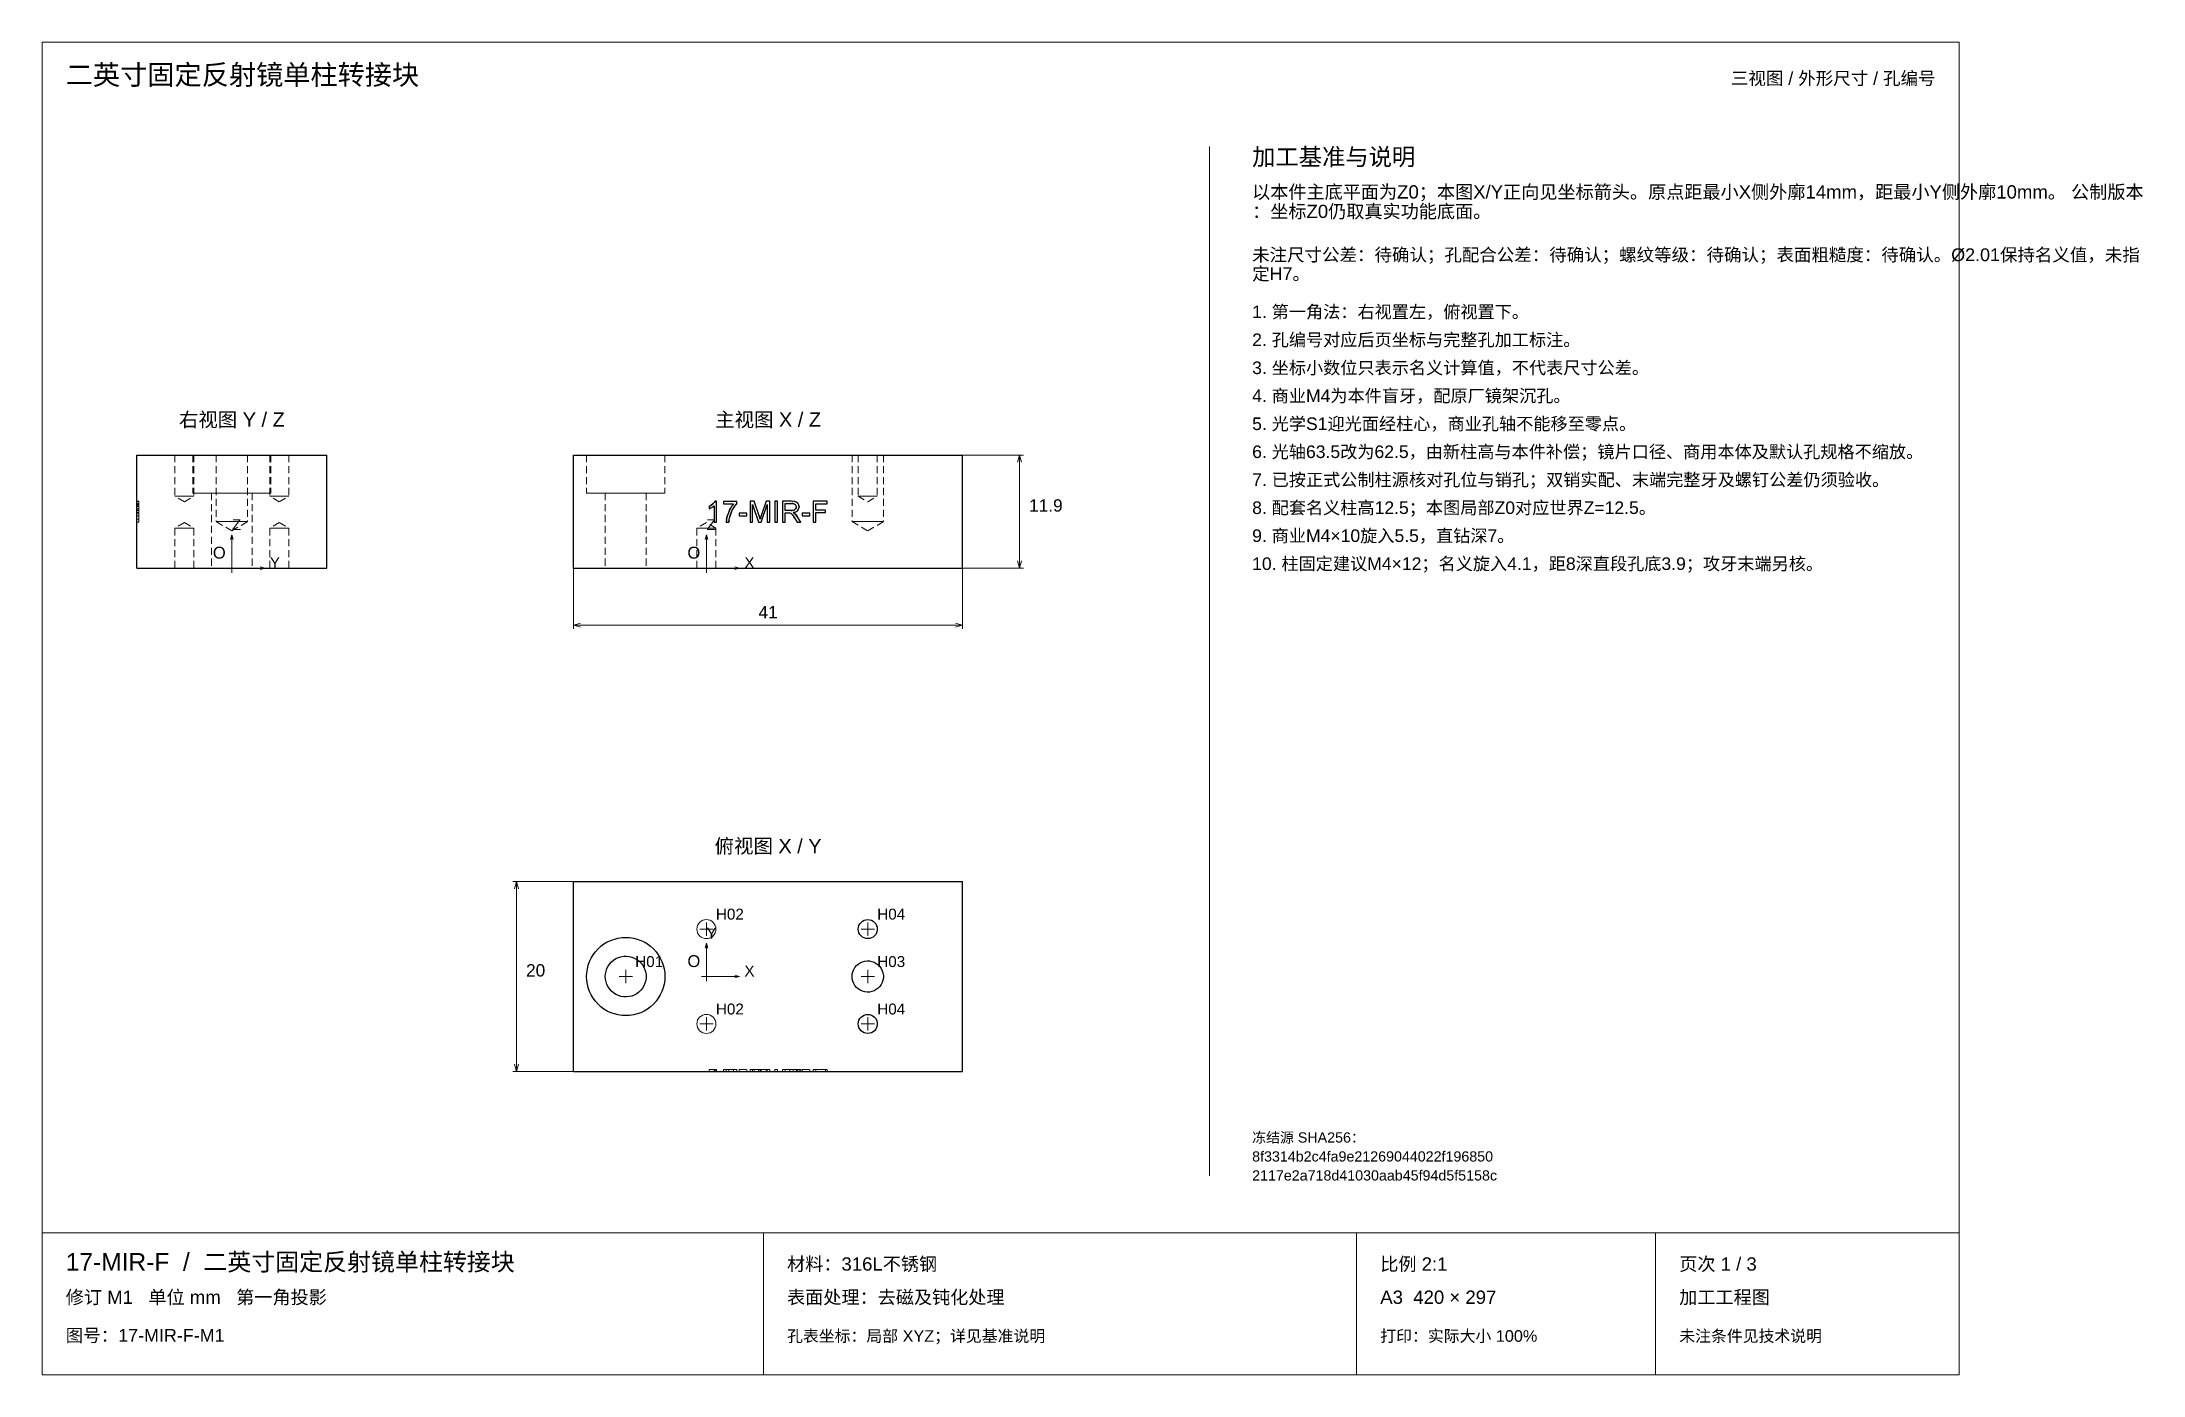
# Paper-space layout '01_三视图' of a CAD drawing. Header units: millimetres. Extents: x 8 to 451, y 8 to 289.
import ezdxf
from ezdxf.enums import TextEntityAlignment as Align

# ---------------------------------------------------------------- set-up
doc = ezdxf.new("R2010")
doc.units = ezdxf.units.MM
doc.linetypes.add('WP_HIDDEN', pattern=[2.3, 1.5, -0.8])
for name, color, linetype, lineweight in [('ANNOTATIONS', 7, 'CONTINUOUS', 18), ('HIDDEN', 7, 'WP_HIDDEN', 13), ('VISIBLE', 7, 'CONTINUOUS', 25)]:
    doc.layers.add(name, color=color, linetype=linetype, lineweight=lineweight)
doc.styles.add('CJK', font='Arial Unicode.ttf')

psp = doc.layouts.new('01_三视图')

# ---------------------------------------------------------------- linework, layer by layer
at = {"layer": 'ANNOTATIONS'}
for p, q in [((412, 289), (8, 289)), ((8, 289), (8, 8)), ((412, 8), (412, 289)), ((254, 50), (254, 267)), ((202, 201.9), (214.8, 201.9)), ((214, 201.9), (213.58, 200.4)), ((214, 178.1), (214, 201.9)), ((214, 201.9), (214.42, 200.4)), ((48, 185.1), (47.72, 184.1)), ((48, 178.1), (48, 185.1)), ((48, 185.1), (48.28, 184.1)), ((148, 185.1), (147.72, 184.1)), ((148, 178.1), (148, 185.1)), ((148, 185.1), (148.28, 184.1)), ((47, 178.1), (49, 178.1)), ((48, 177.1), (48, 179.1)), ((48, 178.1), (55, 178.1)), ((55, 178.1), (54, 178.38)), ((55, 178.1), (54, 177.82)), ((120, 178.1), (120, 165.3)), ((147, 178.1), (149, 178.1)), ((148, 177.1), (148, 179.1)), ((148, 178.1), (155, 178.1)), ((155, 178.1), (154, 178.38)), ((155, 178.1), (154, 177.82)), ((202, 178.1), (202, 165.3)), ((202, 178.1), (214.8, 178.1)), ((214, 178.1), (213.58, 179.6)), ((214, 178.1), (214.42, 179.6)), ((120, 166.1), (121.5, 166.52)), ((120, 166.1), (202, 166.1)), ((120, 166.1), (121.5, 165.68)), ((202, 166.1), (200.5, 166.52)), ((202, 166.1), (200.5, 165.68)), ((120, 112), (107.2, 112)), ((108, 112), (107.58, 110.5)), ((108, 72), (108, 112)), ((108, 112), (108.42, 110.5)), ((146.6, 102), (149.4, 102)), ((148, 100.6), (148, 103.4)), ((180.6, 102), (183.4, 102)), ((182, 100.6), (182, 103.4)), ((148, 99), (147.72, 98)), ((148, 92), (148, 99)), ((148, 99), (148.28, 98)), ((131, 90.6), (131, 93.4)), ((148, 91), (148, 93)), ((182, 90.6), (182, 93.4)), ((129.6, 92), (132.4, 92)), ((147, 92), (149, 92)), ((148, 92), (155, 92)), ((155, 92), (154, 92.28)), ((155, 92), (154, 91.72)), ((180.6, 92), (183.4, 92)), ((146.6, 82), (149.4, 82)), ((148, 80.6), (148, 83.4)), ((180.6, 82), (183.4, 82)), ((182, 80.6), (182, 83.4)), ((120, 72), (107.2, 72)), ((108, 72), (107.58, 73.5)), ((108, 72), (108.42, 73.5)), ((8, 38), (412, 38)), ((160, 8), (160, 38)), ((285, 8), (285, 38)), ((348, 8), (348, 38)), ((8, 8), (412, 8))]:
    psp.add_line(p, q, dxfattribs=at)
at = {"layer": 'HIDDEN'}
for points in [[(40.01, 201.9), (39.96, 201.9), (39.81, 201.9), (39.57, 201.9), (39.25, 201.9), (38.87, 201.9), (38.45, 201.9), (38, 201.9), (37.55, 201.9), (37.13, 201.9), (36.75, 201.9), (36.43, 201.9), (36.19, 201.9), (36.04, 201.9), (35.99, 201.9)], [(35.99, 201.9), (36, 201.9), (36.04, 201.9), (36.1, 201.9), (36.19, 201.9), (36.3, 201.9), (36.43, 201.9), (36.58, 201.9), (36.75, 201.9), (36.93, 201.9), (37.13, 201.9), (37.34, 201.9), (37.55, 201.9), (37.77, 201.9), (38, 201.9)], [(35.99, 201.9), (35.99, 193.26)], [(38, 201.9), (38.23, 201.9), (38.45, 201.9), (38.66, 201.9), (38.87, 201.9), (39.07, 201.9), (39.25, 201.9), (39.42, 201.9), (39.57, 201.9), (39.7, 201.9), (39.81, 201.9), (39.9, 201.9), (39.96, 201.9), (40, 201.9), (40.01, 201.9)], [(56.25, 201.9), (56.04, 201.9), (55.43, 201.9), (54.45, 201.9), (53.14, 201.9), (51.58, 201.9), (49.84, 201.9), (48, 201.9), (46.16, 201.9), (44.42, 201.9), (42.86, 201.9), (41.55, 201.9), (40.57, 201.9), (39.96, 201.9), (39.75, 201.9)], [(39.75, 201.9), (39.8, 201.9), (39.96, 201.9), (40.21, 201.9), (40.57, 201.9), (41.01, 201.9), (41.55, 201.9), (42.17, 201.9), (42.86, 201.9), (43.61, 201.9), (44.42, 201.9), (45.28, 201.9), (46.16, 201.9), (47.08, 201.9), (48, 201.9)], [(39.75, 201.9), (39.75, 193.9)], [(40.01, 201.9), (40.01, 193.26)], [(51.3, 201.9), (51.22, 201.9), (50.97, 201.9), (50.58, 201.9), (50.06, 201.9), (49.43, 201.9), (48.73, 201.9), (48, 201.9), (47.27, 201.9), (46.57, 201.9), (45.94, 201.9), (45.42, 201.9), (45.03, 201.9), (44.78, 201.9), (44.7, 201.9)], [(44.7, 201.9), (44.72, 201.9), (44.78, 201.9), (44.89, 201.9), (45.03, 201.9), (45.21, 201.9), (45.42, 201.9), (45.67, 201.9), (45.94, 201.9), (46.24, 201.9), (46.57, 201.9), (46.91, 201.9), (47.27, 201.9), (47.63, 201.9), (48, 201.9)], [(44.7, 201.9), (44.7, 187.9)], [(48, 201.9), (48.92, 201.9), (49.84, 201.9), (50.72, 201.9), (51.58, 201.9), (52.39, 201.9), (53.14, 201.9), (53.83, 201.9), (54.45, 201.9), (54.99, 201.9), (55.43, 201.9), (55.79, 201.9), (56.04, 201.9), (56.2, 201.9), (56.25, 201.9)], [(48, 201.9), (48.37, 201.9), (48.73, 201.9), (49.09, 201.9), (49.43, 201.9), (49.76, 201.9), (50.06, 201.9), (50.33, 201.9), (50.58, 201.9), (50.79, 201.9), (50.97, 201.9), (51.11, 201.9), (51.22, 201.9), (51.28, 201.9), (51.3, 201.9)], [(51.3, 201.9), (51.3, 187.9)], [(60.01, 201.9), (59.96, 201.9), (59.81, 201.9), (59.57, 201.9), (59.25, 201.9), (58.87, 201.9), (58.45, 201.9), (58, 201.9), (57.55, 201.9), (57.13, 201.9), (56.75, 201.9), (56.43, 201.9), (56.19, 201.9), (56.04, 201.9), (55.99, 201.9)], [(55.99, 201.9), (56, 201.9), (56.04, 201.9), (56.1, 201.9), (56.19, 201.9), (56.3, 201.9), (56.43, 201.9), (56.58, 201.9), (56.75, 201.9), (56.93, 201.9), (57.13, 201.9), (57.34, 201.9), (57.55, 201.9), (57.77, 201.9), (58, 201.9)], [(55.99, 201.9), (55.99, 193.26)], [(56.25, 201.9), (56.25, 193.9)], [(58, 201.9), (58.23, 201.9), (58.45, 201.9), (58.66, 201.9), (58.87, 201.9), (59.07, 201.9), (59.25, 201.9), (59.42, 201.9), (59.57, 201.9), (59.7, 201.9), (59.81, 201.9), (59.9, 201.9), (59.96, 201.9), (60, 201.9), (60.01, 201.9)], [(60.01, 201.9), (60.01, 193.26)], [(122.75, 201.9), (122.96, 201.9), (123.57, 201.9), (124.55, 201.9), (125.86, 201.9), (127.42, 201.9), (129.16, 201.9), (131, 201.9), (132.84, 201.9), (134.58, 201.9), (136.14, 201.9), (137.45, 201.9), (138.43, 201.9), (139.04, 201.9), (139.25, 201.9)], [(122.75, 201.9), (122.75, 193.9)], [(139.25, 201.9), (139.25, 193.9)], [(178.7, 201.9), (178.78, 201.9), (179.03, 201.9), (179.42, 201.9), (179.94, 201.9), (180.57, 201.9), (181.27, 201.9), (182, 201.9), (182.73, 201.9), (183.43, 201.9), (184.06, 201.9), (184.58, 201.9), (184.97, 201.9), (185.22, 201.9), (185.3, 201.9)], [(178.7, 201.9), (178.7, 187.9)], [(179.99, 201.9), (180.04, 201.9), (180.19, 201.9), (180.43, 201.9), (180.75, 201.9), (181.13, 201.9), (181.55, 201.9), (182, 201.9), (182.45, 201.9), (182.87, 201.9), (183.25, 201.9), (183.57, 201.9), (183.81, 201.9), (183.96, 201.9), (184.01, 201.9)], [(179.99, 201.9), (179.99, 193.26)], [(184.01, 201.9), (184.01, 193.26)], [(185.3, 201.9), (185.3, 187.9)], [(28, 187.8), (28, 192.2)], [(28, 192.2), (28, 191.61)], [(28, 192.2), (28.4, 192.2)], [(28, 192.18), (28, 187.8)], [(28, 192.18), (28, 189.13)], [(28, 189.08), (28, 192.18)], [(28, 192.06), (28, 192.15), (28, 192.18)], [(28, 191.66), (28, 192.18)], [(28, 192.18), (28.4, 192.18)], [(28, 192.13), (28, 191.61)], [(28, 191.71), (28, 192.13)], [(28, 192.13), (28.4, 192.13)], [(28, 191.65), (28, 191.78), (28, 191.9), (28, 191.99), (28, 192.06)], [(28, 190.52), (28, 190.86), (28, 191.17), (28, 191.45), (28, 191.71)], [(28, 191.71), (28.4, 191.71)], [(28, 190.25), (28, 191.7)], [(28, 191.7), (28.4, 191.7)], [(28, 191.7), (28, 191.69), (28, 191.65), (28, 191.59), (28, 191.5)], [(28, 190.31), (28, 191.66)], [(28, 191.66), (28.4, 191.66)], [(28, 190.99), (28, 191.33), (28, 191.65)], [(28, 191.61), (28, 191.35), (28, 191.08), (28, 190.78), (28, 190.46)], [(28, 191.61), (28, 191.33), (28, 191.1)], [(28, 191.61), (28.4, 191.61)], [(28, 187.8), (28, 191.53)], [(28, 191.53), (28.4, 191.53)], [(28, 191.5), (28, 191.27), (28, 190.99)], [(28, 187.8), (28, 191.47)], [(28, 191.47), (28.4, 191.47)], [(28, 191.23), (28, 187.8)], [(28, 190.86), (28, 191.23)], [(28, 191.23), (28.4, 191.23)], [(28, 191.1), (28, 190.58)], [(28, 191.1), (28.4, 191.1)], [(28, 190.2), (28, 190.56), (28, 190.99)], [(28, 190.99), (28, 190.59)], [(28, 190.58), (28, 190.7), (28, 190.86)], [(28, 190.59), (28, 190.44), (28, 190.33)], [(28, 190.58), (28.4, 190.58)], [(28, 189), (28, 189.78), (28, 190.52)], [(28, 190.46), (28, 189.77), (28, 189.05)], [(28.4, 191.61), (28.4, 192.2)], [(28.4, 192.2), (28.4, 187.8)], [(28.4, 192.18), (28.4, 189.08)], [(28.4, 189.13), (28.4, 192.18)], [(28.4, 192.18), (28.4, 187.8)], [(28.4, 192.18), (28.4, 192.15), (28.4, 192.06)], [(28.4, 192.18), (28.4, 191.66)], [(28.4, 192.13), (28.4, 191.71)], [(28.4, 191.61), (28.4, 192.13)], [(28.4, 192.06), (28.4, 191.99), (28.4, 191.9), (28.4, 191.79), (28.4, 191.65)], [(28.4, 191.71), (28.4, 191.47), (28.4, 191.19), (28.4, 190.87), (28.4, 190.52)], [(28.4, 191.7), (28.4, 190.25)], [(28.4, 191.5), (28.4, 191.59), (28.4, 191.65), (28.4, 191.69), (28.4, 191.7)], [(28.4, 191.66), (28.4, 190.31)], [(28.4, 191.65), (28.4, 191.33), (28.4, 190.99)], [(28.4, 190.46), (28.4, 190.79), (28.4, 191.09), (28.4, 191.36), (28.4, 191.61)], [(28.4, 191.1), (28.4, 191.33), (28.4, 191.61)], [(28.4, 187.8), (28.4, 191.53)], [(28.4, 190.99), (28.4, 191.27), (28.4, 191.5)], [(28.4, 187.8), (28.4, 191.47)], [(28.4, 187.8), (28.4, 191.23)], [(28.4, 191.23), (28.4, 190.86)], [(28.4, 190.58), (28.4, 191.1)], [(28.4, 190.99), (28.4, 190.56), (28.4, 190.2)], [(28.4, 190.59), (28.4, 190.99)], [(28.4, 190.86), (28.4, 190.7), (28.4, 190.58)], [(28.4, 190.33), (28.4, 190.44), (28.4, 190.59)], [(28.4, 190.52), (28.4, 189.77), (28.4, 189)], [(28.4, 189.05), (28.4, 189.77), (28.4, 190.46)], [(40.01, 193.26), (39.96, 193.26), (39.81, 193.26), (39.57, 193.26), (39.25, 193.26), (38.87, 193.26), (38.45, 193.26), (38, 193.26), (37.55, 193.26), (37.13, 193.26), (36.75, 193.26), (36.43, 193.26), (36.19, 193.26), (36.04, 193.26), (35.99, 193.26)], [(35.99, 193.26), (36, 193.26), (36.04, 193.26), (36.1, 193.26), (36.19, 193.26), (36.3, 193.26), (36.43, 193.26), (36.58, 193.26), (36.75, 193.26), (36.93, 193.26), (37.13, 193.26), (37.34, 193.26), (37.55, 193.26), (37.77, 193.26), (38, 193.26)], [(38, 192.05), (35.99, 193.26)], [(38, 193.26), (38.23, 193.26), (38.45, 193.26), (38.66, 193.26), (38.87, 193.26), (39.07, 193.26), (39.25, 193.26), (39.42, 193.26), (39.57, 193.26), (39.7, 193.26), (39.81, 193.26), (39.9, 193.26), (39.96, 193.26), (40, 193.26), (40.01, 193.26)], [(38, 192.05), (40.01, 193.26)], [(56.25, 193.9), (56.04, 193.9), (55.43, 193.9), (54.45, 193.9), (53.14, 193.9), (51.58, 193.9), (49.84, 193.9), (48, 193.9), (46.16, 193.9), (44.42, 193.9), (42.86, 193.9), (41.55, 193.9), (40.57, 193.9), (39.96, 193.9), (39.75, 193.9)], [(39.75, 193.9), (39.8, 193.9), (39.96, 193.9), (40.21, 193.9), (40.57, 193.9), (41.01, 193.9), (41.55, 193.9), (42.17, 193.9), (42.86, 193.9), (43.61, 193.9), (44.42, 193.9), (45.28, 193.9), (46.16, 193.9), (47.08, 193.9), (48, 193.9)], [(52.3, 193.9), (52.19, 193.9), (51.87, 193.9), (51.36, 193.9), (50.68, 193.9), (49.87, 193.9), (48.96, 193.9), (48, 193.9), (47.04, 193.9), (46.13, 193.9), (45.32, 193.9), (44.64, 193.9), (44.13, 193.9), (43.81, 193.9), (43.7, 193.9)], [(43.7, 193.9), (43.73, 193.9), (43.81, 193.9), (43.94, 193.9), (44.13, 193.9), (44.36, 193.9), (44.64, 193.9), (44.96, 193.9), (45.32, 193.9), (45.71, 193.9), (46.13, 193.9), (46.58, 193.9), (47.04, 193.9), (47.52, 193.9), (48, 193.9)], [(43.7, 193.9), (43.7, 178.1)], [(48, 193.9), (48.92, 193.9), (49.84, 193.9), (50.72, 193.9), (51.58, 193.9), (52.39, 193.9), (53.14, 193.9), (53.83, 193.9), (54.45, 193.9), (54.99, 193.9), (55.43, 193.9), (55.79, 193.9), (56.04, 193.9), (56.2, 193.9), (56.25, 193.9)], [(48, 193.9), (48.48, 193.9), (48.96, 193.9), (49.42, 193.9), (49.87, 193.9), (50.29, 193.9), (50.68, 193.9), (51.04, 193.9), (51.36, 193.9), (51.64, 193.9), (51.87, 193.9), (52.06, 193.9), (52.19, 193.9), (52.27, 193.9), (52.3, 193.9)], [(52.3, 193.9), (52.3, 178.1)], [(60.01, 193.26), (59.96, 193.26), (59.81, 193.26), (59.57, 193.26), (59.25, 193.26), (58.87, 193.26), (58.45, 193.26), (58, 193.26), (57.55, 193.26), (57.13, 193.26), (56.75, 193.26), (56.43, 193.26), (56.19, 193.26), (56.04, 193.26), (55.99, 193.26)], [(55.99, 193.26), (56, 193.26), (56.04, 193.26), (56.1, 193.26), (56.19, 193.26), (56.3, 193.26), (56.43, 193.26), (56.58, 193.26), (56.75, 193.26), (56.93, 193.26), (57.13, 193.26), (57.34, 193.26), (57.55, 193.26), (57.77, 193.26), (58, 193.26)], [(58, 192.05), (55.99, 193.26)], [(58, 193.26), (58.23, 193.26), (58.45, 193.26), (58.66, 193.26), (58.87, 193.26), (59.07, 193.26), (59.25, 193.26), (59.42, 193.26), (59.57, 193.26), (59.7, 193.26), (59.81, 193.26), (59.9, 193.26), (59.96, 193.26), (60, 193.26), (60.01, 193.26)], [(58, 192.05), (60.01, 193.26)], [(122.75, 193.9), (122.96, 193.9), (123.57, 193.9), (124.55, 193.9), (125.86, 193.9), (127.42, 193.9), (129.16, 193.9), (131, 193.9), (132.84, 193.9), (134.58, 193.9), (136.14, 193.9), (137.45, 193.9), (138.43, 193.9), (139.04, 193.9), (139.25, 193.9)], [(126.7, 193.9), (126.7, 178.1)], [(126.7, 193.9), (126.81, 193.9), (127.13, 193.9), (127.64, 193.9), (128.32, 193.9), (129.13, 193.9), (130.04, 193.9), (131, 193.9), (131.96, 193.9), (132.87, 193.9), (133.68, 193.9), (134.36, 193.9), (134.87, 193.9), (135.19, 193.9), (135.3, 193.9)], [(135.3, 193.9), (135.3, 178.1)], [(148.55, 191.1), (148.96, 191.32)], [(148.85, 190.71), (148.55, 190.58)], [(149.38, 191.03), (149.25, 190.94)], [(149.63, 191.23), (149.38, 191.03)], [(149.45, 191.72), (149.63, 191.91)], [(149.63, 191.91), (149.73, 192.04)], [(153.04, 190.63), (153.09, 190.71)], [(153.09, 190.71), (153.32, 191.08)], [(153.51, 190.38), (153.26, 189.85)], [(153.35, 191.12), (153.61, 191.47)], [(153.85, 190.96), (153.59, 190.52)], [(154.09, 191.31), (153.92, 191.08)], [(154.31, 191.59), (154.1, 191.33)], [(165.96, 192.18), (166.06, 192.18)], [(166.14, 192.18), (166.53, 192.14)], [(166.38, 191.65), (166.25, 191.68)], [(166.53, 190.36), (166.64, 190.42)], [(166.55, 191.59), (166.55, 191.59)], [(166.58, 192.14), (166.77, 192.09)], [(166.8, 191.38), (166.69, 191.5)], [(166.85, 192.06), (167.04, 191.96), (167.21, 191.81)], [(166.88, 190.76), (166.92, 190.99)], [(166.92, 190.99), (166.9, 191.14)], [(167.49, 190.74), (167.43, 190.52), (167.32, 190.32)], [(167.4, 191.52), (167.43, 191.46)], [(167.45, 191.39), (167.49, 191.23)], [(179.99, 193.26), (180.04, 193.26), (180.19, 193.26), (180.43, 193.26), (180.75, 193.26), (181.13, 193.26), (181.55, 193.26), (182, 193.26), (182.45, 193.26), (182.87, 193.26), (183.25, 193.26), (183.57, 193.26), (183.81, 193.26), (183.96, 193.26), (184.01, 193.26)], [(179.99, 193.26), (182, 192.05)], [(182, 192.05), (184.01, 193.26)], [(28, 190.33), (28, 190.27), (28, 190.25)], [(28, 189.79), (28, 190.31)], [(28, 190.31), (28.4, 190.31)], [(28, 190.25), (28.4, 190.25)], [(28, 189.79), (28, 189.85), (28, 189.93), (28, 190.05), (28, 190.2)], [(28, 189.58), (28, 189.79)], [(28, 187.8), (28, 189.79)], [(28, 189.79), (28.4, 189.79)], [(28, 189.79), (28.4, 189.79)], [(28, 187.8), (28, 189.75)], [(28, 189.75), (28, 189.72)], [(28, 189.75), (28.4, 189.75)], [(28, 189.72), (28, 189.68), (28, 189.61)], [(28, 189.72), (28.4, 189.72)], [(28, 189.66), (28, 189.12)], [(28, 189.66), (28.4, 189.66)], [(28, 189.61), (28, 189.49), (28, 189.32)], [(28, 188.99), (28, 189.31), (28, 189.58)], [(28, 189.32), (28, 189.2), (28, 189.05), (28, 188.71)], [(28, 189.13), (28, 188.92), (28, 188.73), (28, 188.57), (28, 188.43)], [(28, 189.12), (28.4, 189.12)], [(28, 188.43), (28, 188.56), (28, 188.71), (28, 188.88), (28, 189.08)], [(28, 189.05), (28, 188.39), (28, 188.08), (28, 187.8)], [(28, 187.8), (28, 188.42), (28, 189)], [(28, 187.8), (28, 188.99)], [(28, 188.71), (28, 187.8)], [(28, 188.43), (28.4, 188.43)], [(28, 187.8), (28.4, 187.8)], [(28.4, 190.25), (28.4, 190.27), (28.4, 190.33)], [(28.4, 190.31), (28.4, 189.79)], [(28.4, 190.2), (28.4, 190.05), (28.4, 189.94), (28.4, 189.85), (28.4, 189.79)], [(28.4, 189.79), (28.4, 189.58)], [(28.4, 189.79), (28.4, 187.8)], [(28.4, 189.72), (28.4, 189.75)], [(28.4, 189.75), (28.4, 187.8)], [(28.4, 189.61), (28.4, 189.68), (28.4, 189.72)], [(28.4, 189.66), (28.4, 189.12)], [(28.4, 189.32), (28.4, 189.49), (28.4, 189.61)], [(28.4, 189.58), (28.4, 189.31), (28.4, 188.99)], [(28.4, 188.71), (28.4, 188.9), (28.4, 189.06), (28.4, 189.2), (28.4, 189.32)], [(28.4, 188.43), (28.4, 188.56), (28.4, 188.73), (28.4, 188.92), (28.4, 189.13)], [(28.4, 189.08), (28.4, 188.88), (28.4, 188.7), (28.4, 188.55), (28.4, 188.43)], [(28.4, 187.8), (28.4, 188.07), (28.4, 188.37), (28.4, 188.7), (28.4, 189.05)], [(28.4, 189), (28.4, 188.43), (28.4, 187.8)], [(28.4, 188.99), (28.4, 187.8)], [(28.4, 187.8), (28.4, 188.71)], [(38, 187.71), (35.99, 186.5)], [(40.01, 186.5), (39.96, 186.5), (39.81, 186.5), (39.57, 186.5), (39.25, 186.5), (38.87, 186.5), (38.45, 186.5), (38, 186.5), (37.55, 186.5), (37.13, 186.5), (36.75, 186.5), (36.43, 186.5), (36.19, 186.5), (36.04, 186.5), (35.99, 186.5)], [(35.99, 186.5), (36, 186.5), (36.04, 186.5), (36.1, 186.5), (36.19, 186.5), (36.3, 186.5), (36.43, 186.5), (36.58, 186.5), (36.75, 186.5), (36.93, 186.5), (37.13, 186.5), (37.34, 186.5), (37.55, 186.5), (37.77, 186.5), (38, 186.5)], [(35.99, 178.1), (35.99, 186.5)], [(38, 187.71), (40.01, 186.5)], [(38, 186.5), (38.23, 186.5), (38.45, 186.5), (38.66, 186.5), (38.87, 186.5), (39.07, 186.5), (39.25, 186.5), (39.42, 186.5), (39.57, 186.5), (39.7, 186.5), (39.81, 186.5), (39.9, 186.5), (39.96, 186.5), (40, 186.5), (40.01, 186.5)], [(40.01, 178.1), (40.01, 186.5)], [(51.3, 187.9), (51.22, 187.9), (50.97, 187.9), (50.58, 187.9), (50.06, 187.9), (49.43, 187.9), (48.73, 187.9), (48, 187.9), (47.27, 187.9), (46.57, 187.9), (45.94, 187.9), (45.42, 187.9), (45.03, 187.9), (44.78, 187.9), (44.7, 187.9)], [(44.7, 187.9), (44.72, 187.9), (44.78, 187.9), (44.89, 187.9), (45.03, 187.9), (45.21, 187.9), (45.42, 187.9), (45.67, 187.9), (45.94, 187.9), (46.24, 187.9), (46.57, 187.9), (46.91, 187.9), (47.27, 187.9), (47.63, 187.9), (48, 187.9)], [(48, 185.92), (44.7, 187.9)], [(48, 187.9), (48.37, 187.9), (48.73, 187.9), (49.09, 187.9), (49.43, 187.9), (49.76, 187.9), (50.06, 187.9), (50.33, 187.9), (50.58, 187.9), (50.79, 187.9), (50.97, 187.9), (51.11, 187.9), (51.22, 187.9), (51.28, 187.9), (51.3, 187.9)], [(48, 185.92), (51.3, 187.9)], [(58, 187.71), (55.99, 186.5)], [(60.01, 186.5), (59.96, 186.5), (59.81, 186.5), (59.57, 186.5), (59.25, 186.5), (58.87, 186.5), (58.45, 186.5), (58, 186.5), (57.55, 186.5), (57.13, 186.5), (56.75, 186.5), (56.43, 186.5), (56.19, 186.5), (56.04, 186.5), (55.99, 186.5)], [(55.99, 186.5), (56, 186.5), (56.04, 186.5), (56.1, 186.5), (56.19, 186.5), (56.3, 186.5), (56.43, 186.5), (56.58, 186.5), (56.75, 186.5), (56.93, 186.5), (57.13, 186.5), (57.34, 186.5), (57.55, 186.5), (57.77, 186.5), (58, 186.5)], [(55.99, 178.1), (55.99, 186.5)], [(58, 187.71), (60.01, 186.5)], [(58, 186.5), (58.23, 186.5), (58.45, 186.5), (58.66, 186.5), (58.87, 186.5), (59.07, 186.5), (59.25, 186.5), (59.42, 186.5), (59.57, 186.5), (59.7, 186.5), (59.81, 186.5), (59.9, 186.5), (59.96, 186.5), (60, 186.5), (60.01, 186.5)], [(60.01, 178.1), (60.01, 186.5)], [(148, 187.71), (145.99, 186.5)], [(150.01, 186.5), (149.96, 186.5), (149.81, 186.5), (149.57, 186.5), (149.25, 186.5), (148.87, 186.5), (148.45, 186.5), (148, 186.5), (147.55, 186.5), (147.13, 186.5), (146.75, 186.5), (146.43, 186.5), (146.19, 186.5), (146.04, 186.5), (145.99, 186.5)], [(145.99, 178.1), (145.99, 186.5)], [(150.01, 186.5), (148, 187.71)], [(150.01, 178.1), (150.01, 186.5)], [(152.19, 187.88), (152.22, 188.19)], [(152.23, 188.26), (152.27, 188.52)], [(152.36, 188.9), (152.39, 189.05)], [(152.5, 189.41), (152.63, 189.76), (152.78, 190.11)], [(152.81, 188.41), (152.77, 188.06)], [(152.91, 188.85), (152.81, 188.41)], [(159.12, 189), (159.31, 188.43)], [(159.33, 188.51), (159.39, 188.68)], [(159.43, 188.82), (159.51, 189.04)], [(165.49, 189.74), (165.27, 189.75)], [(165.53, 189.73), (165.49, 189.74)], [(165.59, 189.72), (165.53, 189.73)], [(165.53, 189.73), (165.53, 189.73)], [(165.64, 189.71), (165.59, 189.72)], [(165.78, 189.65), (165.68, 189.7)], [(166, 189.49), (165.85, 189.61)], [(165.98, 190.25), (166.2, 190.27)], [(166.03, 189.45), (166, 189.49)], [(166.2, 190.27), (166.35, 190.3)], [(166.43, 188.92), (166.22, 189.22)], [(166.5, 189.83), (166.41, 189.82)], [(166.46, 189.7), (166.51, 189.67)], [(166.55, 189.64), (166.63, 189.58)], [(166.63, 189.58), (166.83, 189.37)], [(166.85, 189.35), (166.89, 189.3)], [(178.7, 187.9), (178.78, 187.9), (179.03, 187.9), (179.42, 187.9), (179.94, 187.9), (180.57, 187.9), (181.27, 187.9), (182, 187.9), (182.73, 187.9), (183.43, 187.9), (184.06, 187.9), (184.58, 187.9), (184.97, 187.9), (185.22, 187.9), (185.3, 187.9)], [(178.7, 187.9), (182, 185.92)], [(182, 185.92), (185.3, 187.9)], [(40.01, 178.1), (39.96, 178.1), (39.81, 178.1), (39.57, 178.1), (39.25, 178.1), (38.87, 178.1), (38.45, 178.1), (38, 178.1), (37.55, 178.1), (37.13, 178.1), (36.75, 178.1), (36.43, 178.1), (36.19, 178.1), (36.04, 178.1), (35.99, 178.1)], [(35.99, 178.1), (36, 178.1), (36.04, 178.1), (36.1, 178.1), (36.19, 178.1), (36.3, 178.1), (36.43, 178.1), (36.58, 178.1), (36.75, 178.1), (36.93, 178.1), (37.13, 178.1), (37.34, 178.1), (37.55, 178.1), (37.77, 178.1), (38, 178.1)], [(38, 178.1), (38.23, 178.1), (38.45, 178.1), (38.66, 178.1), (38.87, 178.1), (39.07, 178.1), (39.25, 178.1), (39.42, 178.1), (39.57, 178.1), (39.7, 178.1), (39.81, 178.1), (39.9, 178.1), (39.96, 178.1), (40, 178.1), (40.01, 178.1)], [(52.3, 178.1), (52.19, 178.1), (51.87, 178.1), (51.36, 178.1), (50.68, 178.1), (49.87, 178.1), (48.96, 178.1), (48, 178.1), (47.04, 178.1), (46.13, 178.1), (45.32, 178.1), (44.64, 178.1), (44.13, 178.1), (43.81, 178.1), (43.7, 178.1)], [(43.7, 178.1), (43.73, 178.1), (43.81, 178.1), (43.94, 178.1), (44.13, 178.1), (44.36, 178.1), (44.64, 178.1), (44.96, 178.1), (45.32, 178.1), (45.71, 178.1), (46.13, 178.1), (46.58, 178.1), (47.04, 178.1), (47.52, 178.1), (48, 178.1)], [(48, 178.1), (48.48, 178.1), (48.96, 178.1), (49.42, 178.1), (49.87, 178.1), (50.29, 178.1), (50.68, 178.1), (51.04, 178.1), (51.36, 178.1), (51.64, 178.1), (51.87, 178.1), (52.06, 178.1), (52.19, 178.1), (52.27, 178.1), (52.3, 178.1)], [(60.01, 178.1), (59.96, 178.1), (59.81, 178.1), (59.57, 178.1), (59.25, 178.1), (58.87, 178.1), (58.45, 178.1), (58, 178.1), (57.55, 178.1), (57.13, 178.1), (56.75, 178.1), (56.43, 178.1), (56.19, 178.1), (56.04, 178.1), (55.99, 178.1)], [(55.99, 178.1), (56, 178.1), (56.04, 178.1), (56.1, 178.1), (56.19, 178.1), (56.3, 178.1), (56.43, 178.1), (56.58, 178.1), (56.75, 178.1), (56.93, 178.1), (57.13, 178.1), (57.34, 178.1), (57.55, 178.1), (57.77, 178.1), (58, 178.1)], [(58, 178.1), (58.23, 178.1), (58.45, 178.1), (58.66, 178.1), (58.87, 178.1), (59.07, 178.1), (59.25, 178.1), (59.42, 178.1), (59.57, 178.1), (59.7, 178.1), (59.81, 178.1), (59.9, 178.1), (59.96, 178.1), (60, 178.1), (60.01, 178.1)], [(126.7, 178.1), (126.81, 178.1), (127.13, 178.1), (127.64, 178.1), (128.32, 178.1), (129.13, 178.1), (130.04, 178.1), (131, 178.1), (131.96, 178.1), (132.87, 178.1), (133.68, 178.1), (134.36, 178.1), (134.87, 178.1), (135.19, 178.1), (135.3, 178.1)], [(150.01, 178.1), (149.96, 178.1), (149.81, 178.1), (149.57, 178.1), (149.25, 178.1), (148.87, 178.1), (148.45, 178.1), (148, 178.1), (147.55, 178.1), (147.13, 178.1), (146.75, 178.1), (146.43, 178.1), (146.19, 178.1), (146.04, 178.1), (145.99, 178.1)], [(150.01, 102), (149.97, 102.39), (149.86, 102.77), (149.67, 103.12), (149.42, 103.42), (149.12, 103.67), (148.77, 103.86), (148.39, 103.97), (148, 104.01), (147.61, 103.97), (147.23, 103.86), (146.88, 103.67), (146.58, 103.42), (146.33, 103.12), (146.14, 102.77), (146.03, 102.39), (145.99, 102), (146.03, 101.61), (146.14, 101.23), (146.33, 100.88), (146.58, 100.58), (146.88, 100.33), (147.23, 100.14), (147.61, 100.03), (148, 99.99), (148.39, 100.03), (148.77, 100.14), (149.12, 100.33), (149.42, 100.58), (149.67, 100.88), (149.86, 101.23), (149.97, 101.61), (150.01, 102)], [(150.01, 82), (149.97, 82.39), (149.86, 82.77), (149.67, 83.12), (149.42, 83.42), (149.12, 83.67), (148.77, 83.86), (148.39, 83.97), (148, 84.01), (147.61, 83.97), (147.23, 83.86), (146.88, 83.67), (146.58, 83.42), (146.33, 83.12), (146.14, 82.77), (146.03, 82.39), (145.99, 82), (146.03, 81.61), (146.14, 81.23), (146.33, 80.88), (146.58, 80.58), (146.88, 80.33), (147.23, 80.14), (147.61, 80.03), (148, 79.99), (148.39, 80.03), (148.77, 80.14), (149.12, 80.33), (149.42, 80.58), (149.67, 80.88), (149.86, 81.23), (149.97, 81.61), (150.01, 82)], [(149.12, 72.4), (148.82, 72.4), (148.55, 72.4)], [(148.55, 72), (148.55, 72.4)], [(148.55, 72.4), (148.97, 72.4), (149.34, 72.4)], [(149.34, 72), (148.97, 72), (148.55, 72)], [(148.55, 72), (148.82, 72), (149.12, 72)], [(149.63, 72.4), (149.4, 72.4), (149.12, 72.4)], [(149.12, 72), (149.4, 72), (149.63, 72)], [(149.34, 72.4), (149.5, 72.4), (149.63, 72.4), (149.74, 72.4), (149.82, 72.4)], [(149.82, 72), (149.73, 72), (149.63, 72), (149.49, 72), (149.34, 72)], [(149.63, 72), (149.63, 72.4)], [(150.16, 72.4), (149.63, 72.4)], [(149.63, 72), (150.16, 72)], [(149.82, 72), (149.82, 72.4)], [(149.82, 72.4), (150.16, 72.4)], [(150.16, 72), (149.82, 72)], [(150.16, 72), (150.16, 72.4)], [(151.58, 72), (151.58, 72.4)], [(151.58, 72.4), (154.41, 72.4)], [(153.72, 72.4), (151.58, 72.4)], [(154.41, 72), (151.58, 72)], [(151.58, 72), (153.72, 72)], [(152.74, 72.4), (152.19, 72.4)], [(152.19, 72), (152.19, 72.4)], [(152.19, 72.4), (152.21, 72.4), (152.25, 72.4), (152.31, 72.4), (152.39, 72.4)], [(152.39, 72), (152.25, 72), (152.21, 72), (152.19, 72)], [(152.19, 72), (152.74, 72)], [(152.39, 72.4), (152.5, 72.4), (152.63, 72.4), (152.78, 72.4), (152.95, 72.4)], [(152.95, 72), (152.78, 72), (152.63, 72), (152.5, 72), (152.39, 72)], [(152.95, 72.4), (152.82, 72.4), (152.74, 72.4)], [(152.74, 72), (152.74, 72.4)], [(152.74, 72), (152.82, 72), (152.95, 72)], [(153.59, 72.4), (153.39, 72.4), (153.22, 72.4), (153.07, 72.4), (152.95, 72.4)], [(152.95, 72.4), (153.33, 72.4), (153.72, 72.4)], [(153.72, 72), (153.32, 72), (152.95, 72)], [(152.95, 72), (153.07, 72), (153.22, 72), (153.39, 72), (153.59, 72)], [(154.41, 72.4), (153.59, 72.4)], [(153.59, 72), (153.99, 72), (154.41, 72)], [(153.72, 72), (153.72, 72.4)], [(154.41, 72), (154.41, 72.4)], [(154.89, 72), (154.89, 72.4)], [(154.89, 72.4), (156.54, 72.4)], [(156.54, 72), (154.89, 72)], [(156.54, 72), (156.54, 72.4)], [(157.19, 72), (157.19, 72.4)], [(157.19, 72.4), (158.06, 72.4)], [(157.74, 72.4), (157.19, 72.4)], [(158.06, 72), (157.19, 72)], [(157.19, 72), (157.74, 72)], [(159.01, 72.4), (157.74, 72.4)], [(157.74, 72), (157.74, 72.4)], [(157.74, 72), (159.01, 72)], [(158.06, 72), (158.06, 72.4)], [(158.06, 72.4), (159.1, 72.4)], [(159.1, 72), (158.06, 72)], [(159.54, 72.4), (159.01, 72.4)], [(159.01, 72), (159.01, 72.4)], [(159.01, 72), (159.54, 72)], [(159.1, 72.4), (159.22, 72.4), (159.31, 72.4)], [(159.31, 72), (159.22, 72), (159.1, 72)], [(159.31, 72), (159.31, 72.4)], [(159.31, 72.4), (159.4, 72.4), (159.54, 72.4)], [(159.54, 72), (159.4, 72), (159.31, 72)], [(159.54, 72.4), (160.59, 72.4)], [(160.81, 72.4), (159.54, 72.4)], [(159.54, 72), (159.54, 72.4)], [(159.54, 72), (160.81, 72)], [(160.59, 72), (159.54, 72)], [(160.59, 72), (160.59, 72.4)], [(160.59, 72.4), (161.37, 72.4)], [(161.37, 72), (160.59, 72)], [(161.37, 72.4), (160.81, 72.4)], [(160.81, 72), (160.81, 72.4)], [(160.81, 72), (161.37, 72)], [(161.37, 72), (161.37, 72.4)], [(162.4, 72), (162.4, 72.4)], [(162.4, 72.4), (162.98, 72.4)], [(162.98, 72), (162.4, 72)], [(162.98, 72), (162.98, 72.4)], [(164.01, 72), (164.01, 72.4)], [(164.01, 72.4), (165.96, 72.4)], [(164.59, 72.4), (164.01, 72.4)], [(165.96, 72), (164.01, 72)], [(164.01, 72), (164.59, 72)], [(165.27, 72.4), (164.59, 72.4)], [(164.59, 72), (164.59, 72.4)], [(164.59, 72.4), (165.84, 72.4)], [(165.98, 72.4), (164.59, 72.4)], [(164.59, 72), (165.27, 72)], [(165.84, 72), (164.59, 72)], [(164.59, 72), (165.98, 72)], [(165.59, 72.4), (165.46, 72.4), (165.27, 72.4)], [(165.27, 72), (165.46, 72), (165.59, 72)], [(165.85, 72.4), (165.59, 72.4)], [(165.59, 72), (165.59, 72.4)], [(165.59, 72), (165.85, 72)], [(165.84, 72.4), (166.03, 72.4), (166.19, 72.4), (166.34, 72.4), (166.46, 72.4)], [(166.46, 72), (166.34, 72), (166.19, 72), (165.84, 72)], [(166.15, 72.4), (165.85, 72.4)], [(165.85, 72), (166.15, 72)], [(165.96, 72.4), (166.23, 72.4), (166.47, 72.4), (166.68, 72.4), (166.85, 72.4)], [(166.85, 72), (166.67, 72), (166.46, 72), (166.22, 72), (165.96, 72)], [(166.69, 72.4), (166.56, 72.4), (166.4, 72.4), (166.21, 72.4), (165.98, 72.4)], [(165.98, 72), (166.2, 72), (166.4, 72), (166.56, 72), (166.69, 72)], [(166.57, 72.4), (166.33, 72.4), (166.15, 72.4)], [(166.15, 72), (166.34, 72), (166.57, 72)], [(167.21, 72.4), (167.04, 72.4), (166.83, 72.4), (166.58, 72.4), (166.28, 72.4)], [(166.28, 72), (166.28, 72.4)], [(166.28, 72.4), (166.48, 72.4), (166.63, 72.4)], [(166.63, 72), (166.48, 72), (166.28, 72)], [(166.28, 72), (166.57, 72), (166.82, 72), (167.04, 72), (167.21, 72)], [(166.46, 72.4), (166.66, 72.4), (166.8, 72.4)], [(166.8, 72), (166.66, 72), (166.46, 72)], [(167.15, 72.4), (166.57, 72.4)], [(166.57, 72), (167.15, 72)], [(166.63, 72.4), (167.11, 72.4)], [(167.11, 72), (166.63, 72)], [(166.92, 72.4), (166.9, 72.4), (166.86, 72.4), (166.79, 72.4), (166.69, 72.4)], [(166.69, 72), (166.79, 72), (166.86, 72), (166.9, 72), (166.92, 72)], [(166.8, 72.4), (166.89, 72.4), (166.92, 72.4)], [(166.92, 72), (166.89, 72), (166.8, 72)], [(166.85, 72.4), (167.12, 72.4), (167.33, 72.4)], [(167.33, 72), (167.12, 72), (166.85, 72)], [(166.92, 72), (166.92, 72.4)], [(167.11, 72.4), (167.88, 72.4)], [(167.88, 72), (167.11, 72)], [(167.88, 72.4), (167.15, 72.4)], [(167.15, 72), (167.15, 72.4)], [(167.15, 72), (167.88, 72)], [(167.52, 72.4), (167.5, 72.4), (167.44, 72.4), (167.35, 72.4), (167.21, 72.4)], [(167.21, 72), (167.35, 72), (167.44, 72), (167.5, 72), (167.52, 72)], [(167.33, 72.4), (167.41, 72.4), (167.47, 72.4), (167.5, 72.4), (167.52, 72.4)], [(167.52, 72), (167.5, 72), (167.47, 72), (167.41, 72), (167.33, 72)], [(167.52, 72), (167.52, 72.4)], [(167.88, 72), (167.88, 72.4)], [(168.15, 72), (168.15, 72.4)], [(168.15, 72.4), (169.8, 72.4)], [(169.8, 72), (168.15, 72)], [(169.8, 72), (169.8, 72.4)], [(170.49, 72), (170.49, 72.4)], [(170.49, 72.4), (173.45, 72.4)], [(171.07, 72.4), (170.49, 72.4)], [(173.45, 72), (170.49, 72)], [(170.49, 72), (171.07, 72)], [(173.45, 72.4), (171.07, 72.4)], [(171.07, 72), (171.07, 72.4)], [(171.07, 72.4), (173.13, 72.4)], [(171.07, 72), (173.13, 72)], [(171.07, 72), (173.45, 72)], [(173.13, 72), (173.13, 72.4)], [(173.45, 72), (173.45, 72.4)]]:
    psp.add_lwpolyline(points, dxfattribs=at)
at = {"layer": 'VISIBLE'}
for points in [[(28, 178.1), (28, 201.9)], [(28, 201.9), (68, 201.9)], [(68, 178.1), (68, 201.9)], [(120, 178.1), (120, 201.9)], [(120, 201.9), (202, 201.9)], [(202, 178.1), (202, 201.9)], [(149.34, 191.61), (148.97, 191.33), (148.55, 191.1)], [(148.55, 191.1), (148.55, 190.58)], [(148.55, 190.58), (148.82, 190.7), (149.12, 190.86)], [(149.12, 190.86), (148.85, 190.71)], [(148.96, 191.32), (149.34, 191.61)], [(149.12, 190.86), (149.4, 191.04), (149.63, 191.23)], [(149.25, 190.94), (149.12, 190.86)], [(149.82, 192.2), (149.63, 191.91), (149.34, 191.61)], [(149.34, 191.61), (149.45, 191.72)], [(149.38, 191.03), (149.38, 191.03)], [(149.63, 191.91), (149.63, 191.91)], [(149.63, 191.23), (149.63, 187.8)], [(149.73, 192.04), (149.82, 192.2)], [(150.16, 192.2), (149.82, 192.2)], [(150.16, 187.8), (150.16, 192.2)], [(154.41, 192.13), (151.58, 192.13)], [(151.58, 192.13), (151.58, 191.61)], [(151.58, 191.61), (153.72, 191.61)], [(152.95, 190.46), (152.78, 190.12), (152.63, 189.77), (152.5, 189.41), (152.39, 189.05)], [(152.78, 190.11), (152.95, 190.46)], [(153.72, 191.61), (153.52, 191.35), (153.32, 191.08), (152.95, 190.46)], [(152.95, 190.46), (153.04, 190.63)], [(152.95, 189), (153.07, 189.39), (153.22, 189.78), (153.39, 190.15), (153.59, 190.52)], [(153.09, 190.71), (153.09, 190.71)], [(153.32, 191.08), (153.35, 191.12)], [(153.59, 190.52), (153.51, 190.38)], [(153.59, 190.52), (153.99, 191.17), (154.2, 191.45), (154.41, 191.71)], [(153.61, 191.47), (153.72, 191.61)], [(153.92, 191.08), (153.85, 190.96)], [(154.1, 191.33), (154.09, 191.31)], [(154.41, 191.71), (154.31, 191.59)], [(154.41, 191.71), (154.41, 192.13)], [(158.06, 192.18), (157.19, 192.18)], [(157.19, 192.18), (157.19, 187.8)], [(157.74, 187.8), (157.74, 191.53)], [(157.74, 191.53), (159.01, 187.8)], [(159.1, 189.08), (158.06, 192.18)], [(160.59, 192.18), (159.54, 189.13)], [(159.54, 187.8), (160.81, 191.47)], [(161.37, 192.18), (160.59, 192.18)], [(160.81, 191.47), (160.81, 187.8)], [(161.37, 187.8), (161.37, 192.18)], [(162.98, 192.18), (162.4, 192.18)], [(162.4, 192.18), (162.4, 187.8)], [(162.98, 187.8), (162.98, 192.18)], [(165.96, 192.18), (164.01, 192.18)], [(164.01, 192.18), (164.01, 187.8)], [(164.59, 190.25), (164.59, 191.7)], [(164.59, 191.7), (165.98, 191.7)], [(166.85, 192.06), (166.67, 192.12), (166.46, 192.15), (165.96, 192.18)], [(166.25, 191.68), (165.98, 191.7)], [(165.98, 191.7), (166.2, 191.69), (166.4, 191.65), (166.56, 191.59), (166.69, 191.5)], [(166.06, 192.18), (166.14, 192.18)], [(166.55, 191.59), (166.38, 191.65)], [(166.8, 190.59), (166.66, 190.44), (166.46, 190.33)], [(166.53, 192.14), (166.58, 192.14)], [(166.69, 191.5), (166.55, 191.59)], [(166.64, 190.42), (166.73, 190.5), (166.8, 190.59)], [(166.69, 191.5), (166.79, 191.39), (166.86, 191.27), (166.9, 191.13), (166.92, 190.99)], [(166.77, 192.09), (166.85, 192.06)], [(166.9, 191.14), (166.86, 191.27), (166.8, 191.38)], [(166.92, 190.99), (166.89, 190.78), (166.8, 190.59)], [(166.8, 190.59), (166.88, 190.76)], [(167.33, 191.65), (167.24, 191.78), (167.12, 191.9), (166.99, 191.99), (166.85, 192.06)], [(167.21, 191.81), (167.33, 191.65)], [(167.21, 190.2), (167.35, 190.37), (167.44, 190.56), (167.5, 190.76), (167.52, 190.99)], [(167.52, 190.99), (167.5, 191.16), (167.47, 191.33), (167.41, 191.49), (167.33, 191.65)], [(167.33, 191.65), (167.4, 191.52)], [(167.43, 191.46), (167.45, 191.39)], [(167.49, 191.23), (167.52, 190.99)], [(167.52, 190.99), (167.49, 190.74)], [(173.45, 192.18), (170.49, 192.18)], [(170.49, 192.18), (170.49, 187.8)], [(171.07, 190.31), (171.07, 191.66)], [(171.07, 191.66), (173.45, 191.66)], [(173.45, 191.66), (173.45, 192.18)], [(149.63, 187.8), (150.16, 187.8)], [(152.39, 189.05), (152.25, 188.39), (152.21, 188.08), (152.19, 187.8)], [(152.19, 187.8), (152.19, 187.88)], [(152.19, 187.8), (152.74, 187.8)], [(152.22, 188.19), (152.23, 188.26)], [(152.27, 188.52), (152.36, 188.9)], [(152.39, 189.05), (152.5, 189.41)], [(152.74, 187.8), (152.82, 188.42), (152.95, 189)], [(152.77, 188.06), (152.74, 187.8)], [(152.81, 188.41), (152.81, 188.41)], [(152.95, 189), (152.91, 188.85)], [(153.26, 189.85), (153.09, 189.43), (152.95, 189)], [(156.54, 189.66), (154.89, 189.66)], [(154.89, 189.66), (154.89, 189.12)], [(154.89, 189.12), (156.54, 189.12)], [(156.54, 189.12), (156.54, 189.66)], [(157.19, 187.8), (157.74, 187.8)], [(159.01, 187.8), (159.54, 187.8)], [(159.31, 188.43), (159.1, 189.08)], [(159.1, 189.08), (159.12, 189)], [(159.54, 189.13), (159.31, 188.43)], [(159.31, 188.43), (159.33, 188.51)], [(159.39, 188.68), (159.43, 188.82)], [(159.51, 189.04), (159.54, 189.13)], [(160.81, 187.8), (161.37, 187.8)], [(162.4, 187.8), (162.98, 187.8)], [(164.01, 187.8), (164.59, 187.8)], [(165.84, 190.25), (164.59, 190.25)], [(164.59, 187.8), (164.59, 189.75)], [(164.59, 189.75), (165.27, 189.75)], [(165.27, 189.75), (165.59, 189.72)], [(165.49, 189.74), (165.49, 189.74)], [(165.53, 189.73), (165.53, 189.73)], [(165.53, 189.73), (165.53, 189.73)], [(165.59, 189.72), (165.72, 189.68), (165.85, 189.61)], [(165.68, 189.7), (165.64, 189.71)], [(165.85, 189.61), (165.78, 189.65)], [(166.46, 190.33), (166.19, 190.27), (165.84, 190.25)], [(165.84, 190.25), (165.98, 190.25)], [(165.85, 189.61), (165.99, 189.49), (166.15, 189.32)], [(166, 189.49), (166, 189.49)], [(166.15, 189.32), (166.03, 189.45)], [(166.15, 189.32), (166.57, 188.71)], [(166.22, 189.22), (166.15, 189.32)], [(166.2, 190.27), (166.2, 190.27)], [(166.28, 189.79), (166.57, 189.85), (166.82, 189.93), (167.04, 190.05), (167.21, 190.2)], [(166.41, 189.82), (166.28, 189.79)], [(166.63, 189.58), (166.48, 189.68), (166.28, 189.79)], [(166.28, 189.79), (166.46, 189.7)], [(166.35, 190.3), (166.46, 190.33)], [(166.57, 188.71), (166.43, 188.92)], [(166.46, 190.33), (166.53, 190.36)], [(167.21, 190.2), (167.08, 190.08), (166.91, 189.98), (166.72, 189.9), (166.5, 189.83)], [(166.51, 189.67), (166.55, 189.64)], [(166.57, 188.71), (167.15, 187.8)], [(167.11, 188.99), (166.88, 189.31), (166.63, 189.58)], [(166.83, 189.37), (166.85, 189.35)], [(166.89, 189.3), (167.11, 188.99)], [(167.88, 187.8), (167.11, 188.99)], [(167.15, 187.8), (167.88, 187.8)], [(167.32, 190.32), (167.21, 190.2)], [(169.8, 189.66), (168.15, 189.66)], [(168.15, 189.66), (168.15, 189.12)], [(168.15, 189.12), (169.8, 189.12)], [(169.8, 189.12), (169.8, 189.66)], [(170.49, 187.8), (171.07, 187.8)], [(173.13, 190.31), (171.07, 190.31)], [(171.07, 187.8), (171.07, 189.79)], [(171.07, 189.79), (173.13, 189.79)], [(173.13, 189.79), (173.13, 190.31)], [(28, 178.1), (68, 178.1)], [(120, 178.1), (202, 178.1)], [(120, 72), (120, 112)], [(120, 112), (202, 112)], [(202, 72), (202, 112)], [(179.99, 102), (180.03, 102.39), (180.14, 102.77), (180.33, 103.12), (180.58, 103.42), (180.88, 103.67), (181.23, 103.86), (181.61, 103.97), (182, 104.01), (182.39, 103.97), (182.77, 103.86), (183.12, 103.67), (183.42, 103.42), (183.67, 103.12), (183.86, 102.77), (183.97, 102.39), (184.01, 102), (183.97, 101.61), (183.86, 101.23), (183.67, 100.88), (183.42, 100.58), (183.12, 100.33), (182.77, 100.14), (182.39, 100.03), (182, 99.99), (181.61, 100.03), (181.23, 100.14), (180.88, 100.33), (180.58, 100.58), (180.33, 100.88), (180.14, 101.23), (180.03, 101.61), (179.99, 102)], [(122.75, 92), (122.79, 92.81), (122.91, 93.61), (123.11, 94.39), (123.38, 95.16), (123.72, 95.89), (124.14, 96.58), (124.62, 97.23), (125.17, 97.83), (125.77, 98.38), (126.42, 98.86), (127.11, 99.28), (127.84, 99.62), (128.61, 99.89), (129.39, 100.09), (130.19, 100.21), (131, 100.25), (131.81, 100.21), (132.61, 100.09), (133.39, 99.89), (134.16, 99.62), (134.89, 99.28), (135.58, 98.86), (136.23, 98.38), (136.83, 97.83), (137.38, 97.23), (137.86, 96.58), (138.28, 95.89), (138.62, 95.16), (138.89, 94.39), (139.09, 93.61), (139.21, 92.81), (139.25, 92), (139.21, 91.19), (139.09, 90.39), (138.89, 89.61), (138.62, 88.84), (138.28, 88.11), (137.86, 87.42), (137.38, 86.77), (136.83, 86.17), (136.23, 85.62), (135.58, 85.14), (134.89, 84.72), (134.16, 84.38), (133.39, 84.11), (132.61, 83.91), (131.81, 83.79), (131, 83.75), (130.19, 83.79), (129.39, 83.91), (128.61, 84.11), (127.84, 84.38), (127.11, 84.72), (126.42, 85.14), (125.77, 85.62), (125.17, 86.17), (124.62, 86.77), (124.14, 87.42), (123.72, 88.11), (123.38, 88.84), (123.11, 89.61), (122.91, 90.39), (122.79, 91.19), (122.75, 92)], [(126.7, 92), (126.74, 92.57), (126.85, 93.14), (127.04, 93.68), (127.3, 94.19), (127.63, 94.66), (128.01, 95.09), (128.45, 95.46), (128.93, 95.77), (129.45, 96.01), (130, 96.18), (130.57, 96.28), (131.14, 96.3), (131.72, 96.24), (132.27, 96.11), (132.81, 95.9), (133.31, 95.62), (133.78, 95.28), (134.19, 94.88), (134.55, 94.43), (134.84, 93.94), (135.06, 93.41), (135.21, 92.86), (135.29, 92.29), (135.29, 91.71), (135.21, 91.14), (135.06, 90.59), (134.84, 90.06), (134.55, 89.57), (134.19, 89.12), (133.78, 88.72), (133.31, 88.38), (132.81, 88.1), (132.27, 87.89), (131.72, 87.76), (131.14, 87.7), (130.57, 87.72), (130, 87.82), (129.45, 87.99), (128.93, 88.23), (128.45, 88.54), (128.01, 88.91), (127.63, 89.34), (127.3, 89.81), (127.04, 90.32), (126.85, 90.86), (126.74, 91.43), (126.7, 92)], [(178.7, 92), (178.74, 92.5), (178.85, 93), (179.04, 93.46), (179.3, 93.9), (179.62, 94.29), (180, 94.62), (180.42, 94.9), (180.88, 95.11), (181.37, 95.24), (181.87, 95.3), (182.38, 95.28), (182.87, 95.18), (183.35, 95.01), (183.79, 94.77), (184.2, 94.46), (184.55, 94.1), (184.84, 93.69), (185.06, 93.23), (185.21, 92.75), (185.29, 92.25), (185.29, 91.75), (185.21, 91.25), (185.06, 90.77), (184.84, 90.31), (184.55, 89.9), (184.2, 89.54), (183.79, 89.23), (183.35, 88.99), (182.87, 88.82), (182.38, 88.72), (181.87, 88.7), (181.37, 88.76), (180.88, 88.89), (180.42, 89.1), (180, 89.38), (179.62, 89.71), (179.3, 90.1), (179.04, 90.54), (178.85, 91), (178.74, 91.5), (178.7, 92)], [(179.99, 82), (180.03, 82.39), (180.14, 82.77), (180.33, 83.12), (180.58, 83.42), (180.88, 83.67), (181.23, 83.86), (181.61, 83.97), (182, 84.01), (182.39, 83.97), (182.77, 83.86), (183.12, 83.67), (183.42, 83.42), (183.67, 83.12), (183.86, 82.77), (183.97, 82.39), (184.01, 82), (183.97, 81.61), (183.86, 81.23), (183.67, 80.88), (183.42, 80.58), (183.12, 80.33), (182.77, 80.14), (182.39, 80.03), (182, 79.99), (181.61, 80.03), (181.23, 80.14), (180.88, 80.33), (180.58, 80.58), (180.33, 80.88), (180.14, 81.23), (180.03, 81.61), (179.99, 82)], [(120, 72), (202, 72)]]:
    psp.add_lwpolyline(points, dxfattribs=at)

# ---------------------------------------------------------------- texts
at = {"layer": 'ANNOTATIONS', "style": 'CJK'}
for s, height, p in [('二英寸固定反射镜单柱转接块', 4.2, (13, 280)), ('加工基准与说明', 3.6, (263, 263)), ('以本件主底平面为Z0；本图X/Y正向见坐标箭头。原点距最小X侧外廓14mm，距最小Y侧外廓10mm。 公制版本', 2.8, (263, 256)), ('：坐标Z0仍取真实功能底面。', 2.8, (263, 251.9)), ('未注尺寸公差：待确认；孔配合公差：待确认；螺纹等级：待确认；表面粗糙度：待确认。Ø2.01保持名义值，未指', 2.7, (263, 242.8)), ('定H7。', 2.7, (263, 238.8)), ('1. 第一角法：右视置左，俯视置下。', 2.65, (263, 230.8)), ('2. 孔编号对应后页坐标与完整孔加工标注。', 2.65, (263, 224.9)), ('3. 坐标小数位只表示名义计算值，不代表尺寸公差。', 2.65, (263, 219)), ('4. 商业M4为本件盲牙，配原厂镜架沉孔。', 2.65, (263, 213.1)), ('5. 光学S1迎光面经柱心，商业孔轴不能移至零点。', 2.65, (263, 207.2)), ('6. 光轴63.5改为62.5，由新柱高与本件补偿；镜片口径、商用本体及默认孔规格不缩放。', 2.65, (263, 201.3)), ('7. 已按正式公制柱源核对孔位与销孔；双销实配、末端完整牙及螺钉公差仍须验收。', 2.65, (263, 195.4)), ('11.9', 2.6, (216, 190)), ('8. 配套名义柱高12.5；本图局部Z0对应世界Z=12.5。', 2.65, (263, 189.5)), ('Z', 2.3, (48, 186.1)), ('Z', 2.3, (148, 186.1)), ('9. 商业M4×10旋入5.5，直钻深7。', 2.65, (263, 183.6)), ('O', 2.5, (44, 180.1)), ('O', 2.5, (144, 180.1)), ('Y', 2.3, (56, 178.1)), ('X', 2.3, (156, 178.1)), ('10. 柱固定建议M4×12；名义旋入4.1，距8深直段孔底3.9；攻牙末端另核。', 2.65, (263, 177.7)), ('H02', 2.3, (150, 104)), ('H04', 2.3, (184, 104)), ('Y', 2.3, (148, 100)), ('20', 2.6, (110, 92)), ('H01', 2.3, (133, 94)), ('O', 2.5, (144, 94)), ('X', 2.3, (156, 92)), ('H03', 2.3, (184, 94)), ('H02', 2.3, (150, 84)), ('H04', 2.3, (184, 84)), ('冻结源 SHA256：', 2.15, (263, 57)), ('8f3314b2c4fa9e21269044022f196850', 2.15, (263, 53)), ('2117e2a718d41030aab45f94d5f5158c', 2.15, (263, 49)), ('17-MIR-F  /  二英寸固定反射镜单柱转接块', 3.7, (13, 30)), ('材料：316L不锈钢', 2.8, (165, 30)), ('比例 2:1', 2.8, (290, 30)), ('页次 1 / 3', 2.8, (353, 30)), ('修订 M1   单位 mm   第一角投影', 2.8, (13, 23)), ('表面处理：去磁及钝化处理', 2.8, (165, 23)), ('A3  420 × 297', 2.8, (290, 23)), ('加工工程图', 2.8, (353, 23)), ('图号：17-MIR-F-M1', 2.7, (13, 15)), ('孔表坐标：局部 XYZ；详见基准说明', 2.45, (165, 15)), ('打印：实际大小 100%', 2.45, (290, 15)), ('未注条件见技术说明', 2.45, (353, 15))]:
    psp.add_text(s, height=height, dxfattribs=at).set_placement(p)
psp.add_text('三视图 / 外形尺寸 / 孔编号', height=2.7, dxfattribs=at).set_placement((407, 280), align=Align.RIGHT)
for s, height, p in [('右视图 Y / Z', 3, (48, 207.9)), ('主视图 X / Z', 3, (161, 207.9)), ('41', 2.6, (161, 167.5)), ('俯视图 X / Y', 3, (161, 118))]:
    psp.add_text(s, height=height, dxfattribs=at).set_placement(p, align=Align.CENTER)

doc.saveas('drawing.dxf')
